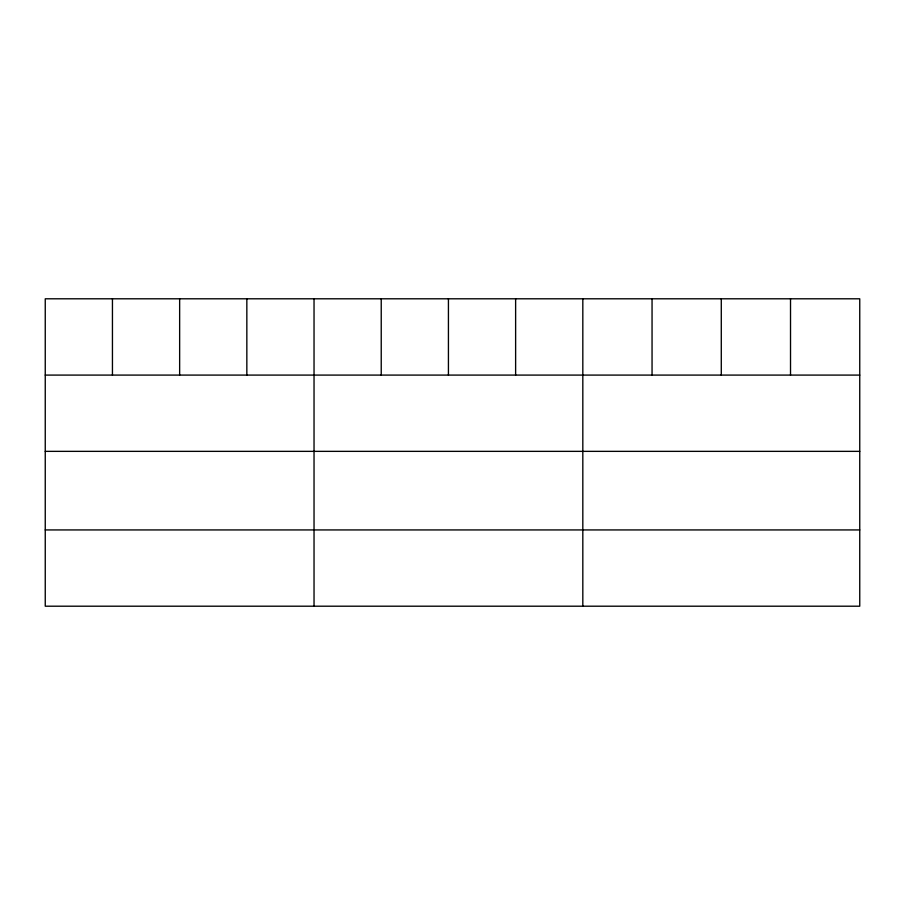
<?xml version="1.0" encoding="UTF-8"?>
<svg xmlns="http://www.w3.org/2000/svg" width="905" height="905" viewBox="0 0 905 905"><rect width="100%" height="100%" fill="white"/><g stroke="black" fill="none" stroke-linecap="round" stroke-linejoin="round"><path stroke-width="1.36" d="M859.75 375.089L859.75 606.203L45.25 606.203L45.25 298.797L859.75 298.797L859.75 375.089L45.25 375.089M45.25 451.357L859.75 451.357M45.25 529.934L859.75 529.934M790.518 298.797L790.518 375.089M721.285 298.797L721.285 375.089M652.053 298.797L652.053 375.089M582.82 298.797L582.82 606.203M515.624 298.797L515.624 375.089M448.428 298.797L448.428 375.089M381.231 298.797L381.231 375.089M314.035 298.797L314.035 606.203M246.839 298.797L246.839 375.089M179.643 298.797L179.643 375.089M112.446 298.797L112.446 375.089"/></g></svg>
